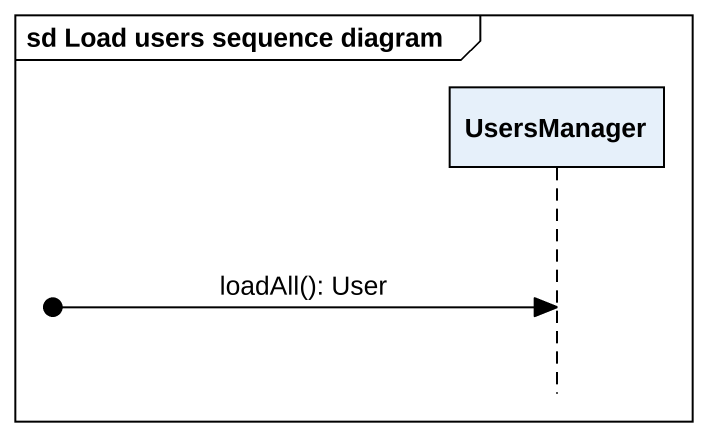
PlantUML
@startuml
mainframe sd Load users sequence diagram
hide footbox
participant UsersManager

[o-> UsersManager : loadAll(): User
@enduml
